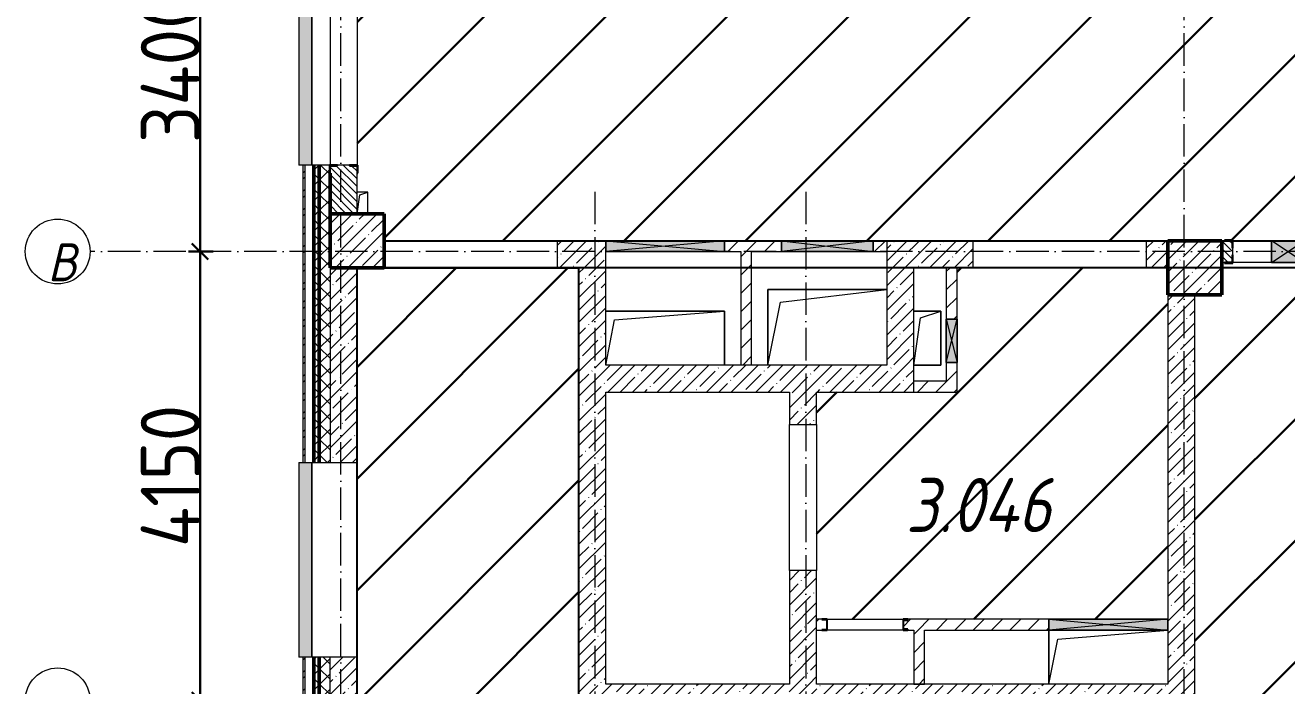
# Model space of a CAD drawing. Header units: millimetres. Extents: x 35697 to 388678, y -91946 to 171347.
# Drawn here: x 278502 to 290171, y -84897 to -78789 of the extents above; entities that cross this region are included whole.
import ezdxf

# ---------------------------------------------------------------- set-up
doc = ezdxf.new("R2010")
doc.units = ezdxf.units.MM
doc.linetypes.add('50_200_ШТРИХ_1Т_ш5_п1_п1_', pattern=[700, 500, -100, 0, -100])
for name, color, linetype, lineweight in [('2.1) ПГП окна 2.8 м', 5, 'Continuous', 30), ('4) ЛЕстницы', 5, 'Continuous', 30), ('A-____-____-DIMS', 7, 'Continuous', 9), ('A-DETL-GENF-OTLN', 7, 'Continuous', 9), ('A-FLOR-____-OTLN', 7, 'Continuous', 9), ('A-GENM-____-MCUT', 7, 'Continuous', 25), ('A-GENM-____-OTLN', 7, 'Continuous', 9), ('A-GENM-____-OTLN-1', 7, 'Continuous', 25), ('A-GLAZ-____-OTLN', 7, 'Continuous', 9), ('A-WALL-____-MCUT-1', 7, 'Continuous', 9), ('A-WALL-____-MCUT-2', 7, 'Continuous', 50), ('A-WALL-____-MCUT-3', 7, 'Continuous', 9), ('A-WALL-____-OTLN', 7, 'Continuous', 9), ('A-WALL-____-PATT-1', 7, 'Continuous', 9), ('A-WALL-FNSH-MCUT-1', 7, 'Continuous', 9), ('I-WALL-____-OTLN', 7, 'Continuous', 9), ('S-COLS-____-MCUT', 7, 'Continuous', 50), ('S-COLS-____-OTLN', 7, 'Continuous', 9), ('S-GRID-____-IDEN', 7, 'Continuous', 9), ('S-GRID-____-OTLN-1', 7, '50_200_ШТРИХ_1Т_ш5_п1_п1_', 9), ('Марки помещений', 7, 'Continuous', 9), ('стяжа', 7, 'Continuous', 30)]:
    doc.layers.add(name, color=color, linetype=linetype, lineweight=lineweight)
doc.layers.add('A-GLAZ-____-OTLN-1', color=7, linetype='Continuous', lineweight=9, true_color=0xc0c0c0)
doc.styles.add('ISOCPEUR_I', font='isocpeui.ttf', dxfattribs={"width": 0.9, "height": 2.5})
doc.styles.add('ISOCPEUR_I_2', font='isocpeui.ttf', dxfattribs={"width": 0.85, "height": 2.3})
doc.styles.add('ISOCPEUR_I_9', font='isocpeui.ttf', dxfattribs={"width": 0.9, "height": 250})
doc.styles.add('СПДС', font='isocpeur.ttf', dxfattribs={"width": 0.9})
doc.dimstyles.new('ISO-2_5_0_9К_БОЛЬШОЙ_ОСИ', dxfattribs={"dimscale": 304.8, "dimtxt": 248.995294, "dimasz": 0.492126, "dimexe": 0.393701, "dimexo": 0, "dimgap": 0, "dimtad": 1, "dimdec": 0, "dimzin": 0, "dimdsep": 46, "dimtxsty": 'ISOCPEUR_I_9', "dimblk1": 'OBLIQUE', "dimblk2": 'OBLIQUE', "dimsah": 1, "dimcen": 0.09, "dimdle": 0.393701, "dimazin": 0, "dimtfac": 1, "dimtdec": 4, "dimtix": 1, "dimtmove": 0, "dimatfit": 3, "dimfxl": 1, "dimtvp": 1, "dimtolj": 1, "dimtzin": 0, "dimarcsym": 2})
pattern_1 = [(45, (283770.7, -86863.46), (-114.0493, 114.0493), []), (45, (283884.76, -86863.46), (-114.0493, 114.0493), [201.612, -40.322, 3.353, -36.97])]
pattern_2 = [(135, (283770.707, -86863.456), (-35.35534, -35.35534), [])]
pattern_3 = [(45, (283770.71, -86863.46), (-84.8528, 84.8528), [])]
pattern_4 = [(45, (283770.71, -86863.46), (-70.7107, 70.7107), []), (135, (283770.71, -86863.46), (-70.7107, -70.7107), [])]

# ---------------------------------------------------------------- blocks, each defined once
blk = doc.blocks.new('BSC_Колонна _Прямоугольная - 500х500-V102-АР1_План отверстий 3 этажа в осях 1-64_А-ГГ')
at = {"layer": 'S-COLS-____-OTLN'}
h = blk.add_hatch(dxfattribs=at)
h.set_pattern_fill('FP_125', color=256, style=0, pattern_type=2)
h.set_pattern_definition([(45, (-5550, -5831.04), (-114.0493, 114.0493), []), (45, (-5435.95, -5831.04), (-114.0493, 114.0493), [201.613, -40.323, 3.353, -36.97])])
h.paths.add_polyline_path([(-250, -250), (250, -250), (250, 250), (-250, 250)], flags=0)
at = {"layer": 'S-COLS-____-MCUT'}
for p, q in [((250, 250), (-250, 250)), ((-250, 250), (-250, -250)), ((250, -250), (250, 250)), ((-250, -250), (250, -250))]:
    blk.add_line(p, q, dxfattribs=at)
blk = doc.blocks.new('BSC_Колонна _Прямоугольная - 500х500-V157-АР1_План отверстий 3 этажа в осях 1-64_А-ГГ')
at = {"layer": 'S-COLS-____-OTLN'}
h = blk.add_hatch(dxfattribs=at)
h.set_pattern_fill('FP_180', color=256, style=0, pattern_type=2)
h.set_pattern_definition([(45, (2200, -6081.04), (-114.0493, 114.0493), []), (45, (2314.05, -6081.04), (-114.0493, 114.0493), [201.612, -40.322, 3.353, -36.97])])
h.paths.add_polyline_path([(-250, -250), (250, -250), (250, 250), (-250, 250)], flags=0)
at = {"layer": 'S-COLS-____-MCUT'}
for p, q in [((250, 250), (-250, 250)), ((-250, 250), (-250, -250)), ((250, -250), (250, 250)), ((-250, -250), (250, -250))]:
    blk.add_line(p, q, dxfattribs=at)
blk = doc.blocks.new('Фахверк_СКБ_Уголок - 250_2700-27497298-АР1_План отверстий 3 этажа в осях 1-64_А-ГГ')
at = {"layer": 'A-GENM-____-MCUT'}
for p, q in [((200, 181), (125, 181)), ((125, 181), (125, 106)), ((131, 106), (131, 175)), ((131, 175), (200, 175)), ((200, 175), (200, 181)), ((125, 106), (131, 106)), ((131, -6), (125, -6)), ((125, -6), (125, -81)), ((125, -81), (200, -81)), ((131, -75), (131, -6)), ((200, -75), (131, -75)), ((200, -81), (200, -75))]:
    blk.add_line(p, q, dxfattribs=at)
blk = doc.blocks.new('154_Фахверк_СКБ_Швеллер - Тип_100_3960_зеркало-28515619-АР1_План отверстий 3 этажа в осях 1-64_А-ГГ')
at = {"layer": 'A-GENM-____-MCUT'}
for p, q in [((175, 50), (125, 50)), ((125, 50), (125, -50)), ((128, 47), (175, 47)), ((128, -47), (128, 47)), ((175, 47), (175, 50)), ((125, -50), (175, -50)), ((175, -47), (128, -47)), ((175, -50), (175, -47))]:
    blk.add_line(p, q, dxfattribs=at)
blk = doc.blocks.new('154_Стойка_СКБ_Швеллер - СМ-2180_100-28318692-АР1_План отверстий 3 этажа в осях 1-64_А-ГГ')
at = {"layer": 'A-GENM-____-MCUT'}
for p, q in [((171, 50), (125, 50)), ((125, 50), (125, -50)), ((129.5, 42.4), (171, 42.4)), ((129.5, -42.4), (129.5, 42.4)), ((171, 42.4), (171, 50)), ((125, -50), (171, -50)), ((171, -42.4), (129.5, -42.4)), ((171, -50), (171, -42.4))]:
    blk.add_line(p, q, dxfattribs=at)
blk = doc.blocks.new('Фахверк_СКБ_Уголок - 200_3550_зеркало-28264001-АР1_План отверстий 3 этажа в осях 1-64_А-ГГ')
at = {"layer": 'A-GENM-____-MCUT'}
for p, q in [((200, 156), (125, 156)), ((125, 156), (125, 81)), ((131, 81), (131, 150)), ((131, 150), (200, 150)), ((200, 150), (200, 156)), ((125, 81), (131, 81)), ((131, 19), (125, 19)), ((125, 19), (125, -56)), ((131, -50), (131, 19)), ((125, -56), (200, -56)), ((200, -50), (131, -50)), ((200, -56), (200, -50))]:
    blk.add_line(p, q, dxfattribs=at)
blk = doc.blocks.new('AR_Отверстие прямоугольное _в плите_ - AR_Отверстие прямоугольное _в плите_-V175-АР1_План отверстий 3 этажа в осях 1-64_А-ГГ')
at = {"layer": 'A-GENM-____-OTLN'}
for p, q in [((50, 100), (-50, 100)), ((-50, -100), (-25, 75)), ((-25, 75), (50, 100)), ((50, -100), (50, 100))]:
    blk.add_line(p, q, dxfattribs=at)
blk = doc.blocks.new('AR_Отверстие прямоугольное _в плите_ - AR_Отверстие прямоугольное _в плите_-V171-АР1_План отверстий 3 этажа в осях 1-64_А-ГГ')
at = {"layer": 'A-GENM-____-OTLN'}
for p, q in [((125, 250), (-125, 250)), ((-63, 188), (125, 250)), ((125, -250), (125, 250)), ((-125, -250), (-63, 188)), ((-125, -250), (125, -250))]:
    blk.add_line(p, q, dxfattribs=at)
blk = doc.blocks.new('AR_Отверстие прямоугольное _в плите_ - AR_Отверстие прямоугольное _в плите_-30552744-АР1_План отверстий 3 этажа в осях 1-64_А-ГГ')
at = {"layer": 'A-GENM-____-OTLN'}
for p, q in [((550, 350), (-550, 350)), ((-550, 350), (-550, -350)), ((-433, 233), (550, 350)), ((-550, -350), (-433, 233))]:
    blk.add_line(p, q, dxfattribs=at)
blk = doc.blocks.new('AR_Отверстие прямоугольное _в плите_ - AR_Отверстие прямоугольное _в плите_-30552508-АР1_План отверстий 3 этажа в осях 1-64_А-ГГ')
at = {"layer": 'A-GENM-____-OTLN'}
for p, q in [((550, 250), (-550, 250)), ((-467, 167), (550, 250)), ((550, -250), (550, 250)), ((-550, -250), (-467, 167))]:
    blk.add_line(p, q, dxfattribs=at)
blk = doc.blocks.new('AR_Отверстие прямоугольное _в плите_ - AR_Отверстие прямоугольное _в плите_-V211-АР1_План отверстий 3 этажа в осях 1-64_А-ГГ')
at = {"layer": 'A-GENM-____-OTLN'}
for p, q in [((-550, 250), (-550, -250)), ((-467, 167), (550, 250)), ((-550, -250), (-467, 167))]:
    blk.add_line(p, q, dxfattribs=at)
blk = doc.blocks.new('Отлив_СКБ - Отлив витража_120_НВФ-V216-АР1_План отверстий 3 этажа в осях 1-64_А-ГГ')
at = {"layer": 'A-GLAZ-____-OTLN-1'}
for points in [[(0, 2), (1800, 2), (1800, 120), (0, 120), (0, 63)], [(0, 0), (1800, 0), (1800, 2), (0, 2)]]:
    blk.add_hatch(color=256, dxfattribs=at).paths.add_polyline_path(points, flags=0)
at = {"layer": 'A-GLAZ-____-OTLN'}
for p, q in [((0, 83), (0, 120)), ((1800, 120), (0, 120)), ((1800, 120), (1800, 83)), ((0, 2), (1800, 2)), ((1800, 0), (0, 0))]:
    blk.add_line(p, q, dxfattribs=at)
blk = doc.blocks.new('AR_Отверстие прямоугольное _в стене__БезПР - AR_Отверстие прямоугольное _в стене__БезПР-36428349-АР1_План отверстий 3 этажа в осях 1-64_А-ГГ')
at = {"layer": 'A-GLAZ-____-OTLN'}
blk.add_hatch(color=256, dxfattribs=at).paths.add_polyline_path([(-150, 100), (-150, -100), (150, -100), (150, 100)], flags=0)
at = {"layer": 'A-DETL-GENF-OTLN'}
for p, q in [((-150, -100), (-150, 100)), ((-150, 100), (150, 100)), ((150, 100), (-150, -100)), ((-150, 100), (150, -100)), ((150, 100), (-150, 100)), ((-150, 100), (-150, -100)), ((150, 100), (150, -100)), ((150, -100), (150, 100)), ((150, -100), (-150, -100)), ((-150, -100), (150, -100))]:
    blk.add_line(p, q, dxfattribs=at)
at = {"layer": 'A-GLAZ-____-OTLN'}
blk.add_line((150, 100), (-150, 100), dxfattribs=at)
blk = doc.blocks.new('AR_Отверстие прямоугольное _в стене_ - AR_Отверстие прямоугольное _в стене__ОВ-36990253-АР1_План отверстий 3 этажа в осях 1-64_А-ГГ')
at = {"layer": 'A-GLAZ-____-OTLN'}
blk.add_hatch(color=256, dxfattribs=at).paths.add_polyline_path([(550, -50), (550, 50), (-550, 50), (-550, -50)], flags=0)
at = {"layer": 'A-DETL-GENF-OTLN'}
for p, q in [((-550, -50), (-550, 50)), ((-550, 50), (550, 50)), ((550, 50), (-550, -50)), ((-550, 50), (550, -50)), ((550, 50), (-550, 50)), ((-550, 50), (-550, -50)), ((550, 50), (550, -50)), ((550, -50), (550, 50)), ((550, -50), (-550, -50)), ((-550, -50), (550, -50))]:
    blk.add_line(p, q, dxfattribs=at)
blk = doc.blocks.new('AR_Отверстие прямоугольное _в стене_ - AR_Отверстие прямоугольное _в стене__ОВ-36989221-АР1_План отверстий 3 этажа в осях 1-64_А-ГГ')
at = {"layer": 'A-GLAZ-____-OTLN'}
blk.add_hatch(color=256, dxfattribs=at).paths.add_polyline_path([(-200, -50), (200, -50), (200, 50), (-200, 50)], flags=0)
at = {"layer": 'A-DETL-GENF-OTLN'}
for p, q in [((-200, -50), (-200, 50)), ((-200, 50), (200, 50)), ((200, 50), (-200, -50)), ((-200, 50), (200, -50)), ((200, 50), (-200, 50)), ((-200, 50), (-200, -50)), ((200, 50), (200, -50)), ((200, -50), (200, 50)), ((200, -50), (-200, -50)), ((-200, -50), (200, -50))]:
    blk.add_line(p, q, dxfattribs=at)
blk = doc.blocks.new('AR_Отверстие прямоугольное _в стене__БезПР - AR_Отверстие прямоугольное _в стене__БезПР-36899555-АР1_План отверстий 3 этажа в осях 1-64_А-ГГ')
at = {"layer": 'A-GLAZ-____-OTLN'}
blk.add_hatch(color=256, dxfattribs=at).paths.add_polyline_path([(-425, -50), (425, -50), (425, 50), (-425, 50)], flags=0)
at = {"layer": 'A-DETL-GENF-OTLN'}
for p, q in [((-425, -50), (-425, 50)), ((-425, 50), (425, 50)), ((425, 50), (-425, -50)), ((-425, 50), (425, -50)), ((425, 50), (-425, 50)), ((-425, 50), (-425, -50)), ((425, 50), (425, -50)), ((425, -50), (425, 50)), ((425, -50), (-425, -50)), ((-425, -50), (425, -50))]:
    blk.add_line(p, q, dxfattribs=at)
at = {"layer": 'A-GLAZ-____-OTLN'}
blk.add_line((425, 50), (-425, 50), dxfattribs=at)
blk = doc.blocks.new('AR_Отверстие прямоугольное _в стене_ - AR_Отверстие прямоугольное _в стене__ОВ-36916333-АР1_План отверстий 3 этажа в осях 1-64_А-ГГ')
at = {"layer": 'A-GLAZ-____-OTLN'}
blk.add_hatch(color=256, dxfattribs=at).paths.add_polyline_path([(-90, -50), (550, -50), (550, 50), (-550, 50), (-550, -50)], flags=0)
at = {"layer": 'A-DETL-GENF-OTLN'}
for p, q in [((-550, -50), (-550, 50)), ((-550, 50), (550, 50)), ((550, 50), (-550, -50)), ((-550, 50), (550, -50)), ((550, 50), (-550, 50)), ((-550, 50), (-550, -50)), ((550, 50), (550, -50)), ((550, -50), (550, 50)), ((550, -50), (-550, -50)), ((-550, -50), (550, -50))]:
    blk.add_line(p, q, dxfattribs=at)
blk = doc.blocks.new('Ось сетки - Круг_Ø6_00__ISO-2_5_0_9K_-25732049-АР1_План отверстий 3 этажа в осях 1-64_А-ГГ')
at = {"layer": 'S-GRID-____-IDEN'}
blk.add_circle((0, 0), 3, dxfattribs=at)
blk = doc.blocks.new('_Oblique')
at = {"color": 0, "linetype": 'ByBlock', "lineweight": -2}
blk.add_line((-0.5, -0.5), (0.5, 0.5), dxfattribs=at)
blk = doc.blocks.new('*D2146')
at = {"layer": 'A-____-____-DIMS', "color": 0, "lineweight": -2, "transparency": 16777216}
for p, q in [((280119, -85152), (280119, -80762)), ((280013, -80882), (280239, -80882)), ((280013, -85032), (280239, -85032))]:
    blk.add_line(p, q, dxfattribs=at)
at = {"layer": 'Defpoints', "color": 0, "transparency": 16777216}
for p in [(280013, -80882), (280119, -80882), (280013, -85032)]:
    blk.add_point(p, dxfattribs=at)
at = {"layer": 'A-____-____-DIMS', "color": 0, "lineweight": -2, "transparency": 16777216, "xscale": 150, "yscale": 150, "zscale": 150}
for p, rotation in [((280119, -80882), 90), ((280119, -85032), 270)]:
    blk.add_blockref('_Oblique', p, dxfattribs=dict(at, rotation=rotation))
at = {"layer": 'A-____-____-DIMS', "color": 0, "transparency": 16777216, "insert": (279845, -82957), "char_height": 548.6, "attachment_point": 5, "rotation": 90, "style": 'СПДС'}
blk.add_mtext('\\A1;4150', dxfattribs=at)
blk = doc.blocks.new('*D2147')
at = {"layer": 'A-____-____-DIMS', "color": 0, "lineweight": -2, "transparency": 16777216}
for p, q in [((280119, -81002), (280119, -77362)), ((280013, -77482), (280239, -77482)), ((280013, -80882), (280239, -80882))]:
    blk.add_line(p, q, dxfattribs=at)
at = {"layer": 'Defpoints', "color": 0, "transparency": 16777216}
for p in [(280013, -77482), (280119, -77482), (280013, -80882)]:
    blk.add_point(p, dxfattribs=at)
at = {"layer": 'A-____-____-DIMS', "color": 0, "lineweight": -2, "transparency": 16777216, "xscale": 150, "yscale": 150, "zscale": 150}
for p, rotation in [((280119, -77482), 90), ((280119, -80882), 270)]:
    blk.add_blockref('_Oblique', p, dxfattribs=dict(at, rotation=rotation))
at = {"layer": 'A-____-____-DIMS', "color": 0, "transparency": 16777216, "insert": (279845, -79182), "char_height": 548.6, "attachment_point": 5, "rotation": 90, "style": 'СПДС'}
blk.add_mtext('\\A1;3400', dxfattribs=at)
blk = doc.blocks.new('3эт')
at = {"layer": 'S-GRID-____-OTLN-1', "color": 251, "ltscale": 0.6, "true_color": 0x636466}
for p, q in [((281420.7, -91346.1), (281420.7, -36982.5)), ((289220.7, -91346.1), (289220.7, -36982.5)), ((283770.7, -80328.4), (283770.7, -91346.1)), ((285720.7, -80328.4), (285720.7, -91346.1)), ((374089.5, -80882.4), (279101.9, -80882.4))]:
    blk.add_line(p, q, dxfattribs=at)
at = {"layer": 'S-GRID-____-IDEN', "insert": (278709.1, -80806.3), "char_height": 350, "width": 223.671, "attachment_point": 1, "style": 'ISOCPEUR_I'}
blk.add_mtext('\\fISOCPEUR|b0|i1|c204|p34|;\\W.9;В', dxfattribs=at)
at = {"layer": 'A-____-____-DIMS'}
for base, p1, p2, override, picture, middle in [((280119.3, -77482.4), (280013.2, -80882.4), (280013.2, -77482.4), {"dimtxt": 1.8, "dimpost": '<>', "dimtxsty": 'СПДС', "dimfxl": 3400}, '*D2147', (279845, -79182.4)), ((280119.3, -80882.4), (280013.2, -85032.4), (280013.2, -80882.4), {"dimtxt": 1.8, "dimpost": '<>', "dimtxsty": 'СПДС', "dimfxl": 4150}, '*D2146', (279845, -82957.4))]:
    dim = blk.add_linear_dim(base=base, p1=p1, p2=p2, angle=90, dimstyle='ISO-2_5_0_9К_БОЛЬШОЙ_ОСИ', override=override, dxfattribs=at)
    dim.commit()
    dim.dimension.update_dxf_attribs({"geometry": picture, "text_midpoint": middle})

msp = doc.modelspace()

# ---------------------------------------------------------------- hatches: boundary and pattern name
at = {"layer": '2.1) ПГП окна 2.8 м'}
h = msp.add_hatch(dxfattribs=at)
h.set_pattern_fill('ANSI31', color=5, scale=250)
h.paths.add_polyline_path([(322071, -77882), (321571, -77882), (321571, -77632), (319771, -77632), (319771, -77638), (319696, -77638), (319271, -77634), (319271, -77732), (319071, -77732), (319071, -77882), (318571, -77882), (318571, -77632), (316771, -77632), (316771, -77638), (316696, -77638), (315646, -77632), (315646, -77638), (315571, -77638), (313771, -77632), (313771, -77638), (313696, -77638), (313071, -77632), (313071, -77882), (312571, -77882), (312571, -77632), (310771, -77632), (310771, -77638), (310696, -77638), (310271, -77634), (310271, -77732), (310071, -77732), (310071, -77882), (309571, -77882), (309571, -77632), (302521, -77632), (301371, -77632), (301371, -77382), (298806, -77382, -0.683489), (298713, -77382), (293371, -77382), (293371, -77632), (289371, -77632), (281821, -77632), (281821, -77882), (281571, -77882), (281571, -78207), (281577, -78207), (281577, -78282), (281571, -80082), (281577, -80082), (281577, -80157), (281574, -80332), (281671, -80332), (281671, -80532), (281821, -80532), (281821, -80782), (289596, -80782), (289596, -80776), (289671, -80776), (290821, -80777), (290821, -80776), (290896, -80776), (292346, -80777), (292346, -80776), (292421, -80776), (293571, -80777), (293571, -80776), (293646, -80776), (294696, -80777), (294696, -80776), (294771, -80776), (295771, -80777), (295771, -80776), (295846, -80776), (296446, -80776), (296446, -80776), (296521, -80776), (297671, -80777), (297671, -80776), (297746, -80776), (302771, -80777), (302771, -80776), (302846, -80776), (307396, -80777), (307396, -80776), (307471, -80776), (309171, -80777), (309171, -80776), (309246, -80776), (313096, -80777), (313096, -80776), (313249, -80776), (313261, -80782), (313661, -80782), (313871, -80782), (313871, -80776), (313946, -80776), (314096, -80776), (314096, -80776), (314171, -80776), (314871, -80777), (314871, -80776), (314946, -80776), (316746, -80777), (316746, -80776), (316821, -80776), (317971, -80777), (317971, -80776), (318046, -80776), (322071, -80777)])
h.paths.add_polyline_path([(355621, -77882), (355121, -77882), (355121, -77632), (352621, -77632), (352621, -77882), (352121, -77882), (352121, -77732), (351921, -77732), (351946, -77657), (352121, -77632), (352121, -77382), (351777, -77382), (351777, -77451), (351771, -77563), (351771, -77382), (346621, -77382), (346621, -77661), (346821, -77632), (346821, -77732), (346621, -77732), (346621, -77882), (346121, -77882), (346121, -77732), (345921, -77732), (345921, -77632), (343971, -77632), (343971, -77638), (343896, -77638), (343621, -77632), (343621, -77882), (343121, -77882), (343121, -77632), (342846, -77632), (342846, -77638), (342771, -77638), (342771, -77632), (340971, -77632), (340971, -77638), (340896, -77638), (339846, -77632), (339846, -77638), (339771, -77638), (337971, -77632), (337971, -77638), (337821, -77638), (337821, -77732), (337621, -77732), (337621, -77882), (337121, -77882), (337121, -77732), (336921, -77732), (336946, -77657), (337121, -77632), (337121, -77382), (336777, -77382), (336777, -77451), (336771, -77563), (336771, -77382), (334971, -77382), (334971, -77451), (334971, -77563), (334971, -77638), (334896, -77638), (334621, -77632), (334621, -77882), (334121, -77882), (334121, -77732), (333921, -77732), (333946, -77657), (334121, -77632), (334121, -77382), (333777, -77382), (333777, -77451), (333771, -77563), (333771, -77382), (331971, -77382), (331971, -77451), (331971, -77563), (331971, -77638), (331896, -77638), (330846, -77632), (330846, -77638), (330771, -77638), (330771, -77632), (328971, -77632), (328971, -77638), (328821, -77638), (328821, -77732), (328621, -77732), (328621, -77882), (328121, -77882), (328121, -77732), (327921, -77732), (327946, -77657), (328121, -77632), (328121, -77382), (327777, -77382), (327777, -77451), (327771, -77563), (327771, -77382), (325971, -77382), (325971, -77451), (325971, -77563), (325971, -77638), (325896, -77638), (325621, -77632), (325621, -77882), (325121, -77882), (325121, -77732), (324921, -77732), (324946, -77657), (325121, -77632), (325121, -77382), (324777, -77382), (324777, -77451), (324771, -77563), (324771, -77382), (322971, -77382), (322971, -77451), (322971, -77563), (322971, -77638), (322896, -77638), (322621, -77632), (322621, -77882), (322121, -77882), (322121, -80782), (326146, -80782), (326146, -80776), (326221, -80776), (327921, -80777), (327921, -80776), (327996, -80776), (329321, -80777), (329321, -80776), (329396, -80776), (329496, -80776), (329496, -80776), (329571, -80776), (331371, -80777), (331371, -80776), (331446, -80776), (337946, -80777), (337946, -80776), (338021, -80776), (339721, -80777), (339721, -80776), (339796, -80776), (340446, -80777), (340446, -80776), (340521, -80776), (341421, -80777), (341421, -80776), (341496, -80776), (346946, -80777), (346946, -80776), (347021, -80776), (348721, -80777), (348721, -80776), (348796, -80776), (352746, -80777), (352746, -80776), (352821, -80776), (353721, -80777), (353721, -80776), (353796, -80776), (355621, -80777)])
h.paths.add_polyline_path([(324777, -77632), (324846, -77632), (324846, -77638), (324777, -77638)], flags=16)
h.paths.add_polyline_path([(327777, -77632), (327846, -77632), (327846, -77638), (327777, -77638)], flags=16)
h.paths.add_polyline_path([(333777, -77632), (333846, -77632), (333846, -77638), (333777, -77638)], flags=16)
h.paths.add_polyline_path([(336777, -77632), (336846, -77632), (336846, -77638), (336777, -77638)], flags=16)
h.paths.add_polyline_path([(351777, -77632), (351846, -77632), (351846, -77638), (351777, -77638)], flags=16)
h.paths.add_polyline_path([(372821, -77882), (370566, -77882), (370566, -77888), (370491, -77888), (370491, -77882), (369341, -77882), (369341, -77888), (369266, -77888), (363996, -77882), (363996, -77888), (363921, -77888), (362771, -77882), (362771, -77888), (362696, -77888), (361771, -77882), (361271, -77882), (360196, -77882), (360196, -77888), (360121, -77888), (360121, -77882), (358971, -77882), (358971, -77888), (358896, -77888), (358771, -77882), (358271, -77882), (358271, -77632), (356171, -77632), (356171, -77882), (355671, -77882), (355671, -80782), (356171, -80782), (356496, -80782), (356496, -80776), (356571, -80776), (358271, -80777), (358271, -80776), (358346, -80776), (361996, -80778), (361996, -80776), (362071, -80776), (362771, -80777), (362771, -80776), (362846, -80776), (362996, -80777), (362996, -80776), (363071, -80776), (363771, -80777), (363771, -80776), (363846, -80776), (363996, -80777), (363996, -80776), (364071, -80776), (372771, -80782), (372821, -80782), (372821, -80082)])
h.paths.add_polyline_path([(301397, -79889), (303031, -79889), (303031, -78689), (301397, -78689)], flags=24)
h.paths.add_polyline_path([(340248, -79908), (341925, -79908), (341925, -78708), (340248, -78708)], flags=24)
h = msp.add_hatch(dxfattribs=at)
h.set_pattern_fill('ANSI31', color=5, scale=250)
h.paths.add_polyline_path([(289071, -81282), (289071, -81032), (287121, -81032), (287121, -81507), (287121, -81907), (287121, -82182), (286721, -82182), (285821, -82182), (285821, -82482), (285821, -83832), (285821, -84282), (285871, -84282), (285921, -84282), (286621, -84282), (286667, -84282), (287971, -84282), (289071, -84282)])
h.paths.add_polyline_path([(286472, -83801), (288149, -83801), (288149, -82601), (286472, -82601)], flags=24)
h = msp.add_hatch(dxfattribs=at)
h.set_pattern_fill('ANSI31', color=5, scale=250)
h.paths.add_polyline_path([(298065, -84108), (298071, -83932), (297671, -83932), (297621, -83932), (297621, -83832), (297671, -83832), (298071, -83832), (298071, -81906), (298065, -81906), (298065, -81558), (298070, -81032), (296421, -81032), (296421, -83682), (296421, -83932), (294271, -83932), (294271, -85882), (294271, -86282), (294271, -86332), (294271, -88282), (294671, -88282), (294671, -88532), (296496, -88532), (296496, -88526), (296571, -88526), (296571, -88532), (297571, -88532), (297571, -88526), (297646, -88526), (297971, -88530), (297971, -88432), (298071, -88432), (298071, -86382), (298071, -86332), (298071, -84656), (298065, -84656)])
h.paths.add_polyline_path([(291221, -81382), (291221, -81082), (291221, -81032), (289571, -81032), (289571, -81282), (289321, -81282), (289321, -88282), (289571, -88282), (289571, -88432), (289771, -88432), (289771, -88532), (290096, -88532), (290096, -88526), (290171, -88526), (290171, -88532), (291171, -88532), (291171, -88526), (291246, -88526), (293671, -88531), (293671, -88282), (293671, -87882), (293671, -86332), (293671, -86282), (293671, -84482), (293671, -84082), (293671, -84032), (293671, -83932), (291521, -83932), (290571, -83932), (290521, -83932), (290521, -83832), (290571, -83832), (291221, -83832)])
h.paths.add_polyline_path([(294071, -81032), (291671, -81032), (291671, -83332), (292321, -83332), (292821, -83332), (294071, -83332)])
h.paths.add_polyline_path([(295161, -87394), (296863, -87394), (296863, -86194), (295161, -86194)], flags=24)
h.paths.add_polyline_path([(291348, -85138), (293003, -85138), (293003, -83938), (291348, -83938)], flags=24)
h.paths.add_polyline_path([(290031, -87602), (291733, -87602), (291733, -86402), (290031, -86402)], flags=24)
h.paths.add_polyline_path([(291780, -82763), (293480, -82763), (293480, -81563), (291780, -81563)], flags=24)
at = {"layer": '4) ЛЕстницы'}
h = msp.add_hatch(dxfattribs=at)
h.set_pattern_fill('ANSI31', color=256, scale=230)
h.paths.add_polyline_path([(281571, -81032), (283621, -81032), (283621, -88532), (281571, -88532)])
at = {"layer": 'A-WALL-____-PATT-1'}
h = msp.add_hatch(dxfattribs=at)
h.set_pattern_fill('FP_1', color=256, style=0, pattern_type=2)
h.set_pattern_definition(pattern_4)
h.paths.add_polyline_path([(281171, -88932), (281221, -88932), (281221, -84632), (281171, -84632), (281171, -86129)], flags=0)
h.paths.add_polyline_path([(281221, -82832), (281221, -80082), (281171, -80082), (281171, -82832)], flags=0)
h.paths.add_polyline_path([(281171, -78282), (281221, -78282), (281221, -77347), (281171, -77347), (281171, -77529)], flags=0)
h = msp.add_hatch(dxfattribs=at)
h.set_pattern_fill('FP_1', color=256, style=0, pattern_type=2)
h.set_pattern_definition(pattern_4)
h.paths.add_polyline_path([(281221, -88882), (281321, -88882), (281321, -84632), (281221, -84632), (281221, -86129)], flags=0)
h.paths.add_polyline_path([(281321, -82832), (281321, -80157), (281315, -80157), (281315, -80082), (281221, -80082), (281221, -82832)], flags=0)
h.paths.add_polyline_path([(281315, -78282), (281315, -78207), (281321, -78207), (281321, -77347), (281221, -77347), (281221, -78282)], flags=0)
h = msp.add_hatch(dxfattribs=at)
h.set_pattern_fill('FP_3', color=256, style=0, pattern_type=2)
h.set_pattern_definition([(45, (283770.71, -86863.46), (-85.5366, 85.5366), []), (45, (283827.73, -86863.46), (-85.5366, 85.5366), [])])
h.paths.add_polyline_path([(281071, -89032), (281091, -89032), (281091, -84632), (281071, -84632), (281071, -86129)], flags=0)
h.paths.add_polyline_path([(281071, -82832), (281091, -82832), (281091, -80082), (281071, -80082), (281071, -82689)], flags=0)
h.paths.add_polyline_path([(281091, -78282), (281091, -77367), (281071, -77367), (281071, -78282)], flags=0)
h = msp.add_hatch(dxfattribs=at)
h.set_pattern_fill('FP_6', color=256, style=0, pattern_type=2)
h.set_pattern_definition(pattern_2)
h.paths.add_polyline_path([(281390, -80532), (281571, -80532), (281571, -80088), (281502, -80088), (281502, -80082), (281390, -80082), (281390, -80088), (281321, -80088), (281321, -80532)], flags=0)
h.paths.add_polyline_path([(281502, -78282), (281502, -78276), (281571, -78276), (281571, -77882), (281321, -77882), (281321, -78276), (281390, -78276), (281390, -78282)], flags=0)
h = msp.add_hatch(dxfattribs=at)
h.set_pattern_fill('FP_38', color=256, style=0, pattern_type=2)
h.set_pattern_definition(pattern_1)
h.paths.add_polyline_path([(283421, -81032), (283871, -81032), (283871, -80782), (283421, -80782)], flags=0)
h = msp.add_hatch(dxfattribs=at)
h.set_pattern_fill('FP_4', color=256, style=0, pattern_type=2)
h.set_pattern_definition(pattern_3)
h.paths.add_polyline_path([(286471, -80882), (286471, -80782), (286346, -80782), (286346, -80882)], flags=0)
h.paths.add_polyline_path([(284971, -80882), (285496, -80882), (285496, -80782), (284971, -80782), (284971, -80870)], flags=0)
h = msp.add_hatch(dxfattribs=at)
h.set_pattern_fill('FP_38', color=256, style=0, pattern_type=2)
h.set_pattern_definition(pattern_1)
h.paths.add_polyline_path([(286721, -81932), (286721, -80782), (286471, -80782), (286471, -81932)], flags=0)
h = msp.add_hatch(dxfattribs=at)
h.set_pattern_fill('FP_38', color=256, style=0, pattern_type=2)
h.set_pattern_definition(pattern_1)
h.paths.add_polyline_path([(289071, -81032), (289071, -80782), (288871, -80782), (288871, -81032)], flags=0)
h.paths.add_polyline_path([(286721, -81032), (287271, -81032), (287271, -80782), (286721, -80782)], flags=0)
h = msp.add_hatch(dxfattribs=at)
h.set_pattern_fill('FP_6', color=256, style=0, pattern_type=2)
h.set_pattern_definition(pattern_2)
h.paths.add_polyline_path([(293577, -80982), (294171, -80982), (294171, -80782), (293577, -80782), (293577, -80851), (293571, -80851), (293571, -80913), (293577, -80913)], flags=0)
h.paths.add_polyline_path([(290827, -80982), (292415, -80982), (292415, -80913), (292421, -80913), (292421, -80851), (292415, -80851), (292415, -80782), (290827, -80782), (290827, -80851), (290821, -80851), (290821, -80913), (290827, -80913), (290827, -80982)], flags=0)
h.paths.add_polyline_path([(289571, -80982), (289665, -80982), (289665, -80913), (289671, -80913), (289671, -80851), (289665, -80851), (289665, -80782), (289571, -80782), (289571, -80888)], flags=0)
h = msp.add_hatch(dxfattribs=at)
h.set_pattern_fill('FP_4', color=256, style=0, pattern_type=2)
h.set_pattern_definition(pattern_3)
h.paths.add_polyline_path([(285221, -81932), (285221, -80882), (285121, -80882), (285121, -81932)], flags=0)
h = msp.add_hatch(dxfattribs=at)
h.set_pattern_fill('FP_38', color=256, style=0, pattern_type=2)
h.set_pattern_definition(pattern_1)
h.paths.add_polyline_path([(281321, -88782), (281571, -88782), (281571, -84632), (281321, -84632), (281321, -86129)], flags=0)
h.paths.add_polyline_path([(281321, -82832), (281571, -82832), (281571, -81032), (281321, -81032), (281321, -82689)], flags=0)
h = msp.add_hatch(dxfattribs=at)
h.set_pattern_fill('FP_38', color=256, style=0, pattern_type=2)
h.set_pattern_definition(pattern_1)
h.paths.add_polyline_path([(283757, -85132), (283871, -85132), (283871, -81032), (283621, -81032), (283621, -85132)], flags=0)
h = msp.add_hatch(dxfattribs=at)
h.set_pattern_fill('FP_4', color=256, style=0, pattern_type=2)
h.set_pattern_definition(pattern_3)
h.paths.add_polyline_path([(287121, -82182), (287121, -81907), (287021, -81907), (287021, -82182)], flags=0)
h.paths.add_polyline_path([(287121, -81507), (287121, -81032), (287021, -81032), (287021, -81507), (287075, -81507)], flags=0)
h = msp.add_hatch(dxfattribs=at)
h.set_pattern_fill('FP_38', color=256, style=0, pattern_type=2)
h.set_pattern_definition(pattern_1)
h.paths.add_polyline_path([(289321, -84882), (289321, -81282), (289071, -81282), (289071, -84882)], flags=0)
h = msp.add_hatch(dxfattribs=at)
h.set_pattern_fill('FP_38', color=256, style=0, pattern_type=2)
h.set_pattern_definition(pattern_1)
h.paths.add_polyline_path([(286721, -82182), (286721, -81932), (283871, -81932), (283871, -82182), (285821, -82182)], flags=0)
h = msp.add_hatch(dxfattribs=at)
h.set_pattern_fill('FP_4', color=256, style=0, pattern_type=2)
h.set_pattern_definition(pattern_3)
h.paths.add_polyline_path([(287021, -82182), (287021, -82082), (286721, -82082), (286721, -82182)], flags=0)
h = msp.add_hatch(dxfattribs=at)
h.set_pattern_fill('FP_38', color=256, style=0, pattern_type=2)
h.set_pattern_definition(pattern_1)
h.paths.add_polyline_path([(285571, -84882), (285821, -84882), (285821, -83832), (285571, -83832), (285571, -84409)], flags=0)
h.paths.add_polyline_path([(285821, -82482), (285821, -82182), (285571, -82182), (285571, -82482)], flags=0)
h = msp.add_hatch(dxfattribs=at)
h.set_pattern_fill('FP_4', color=256, style=0, pattern_type=2)
h.set_pattern_definition(pattern_3)
h.paths.add_polyline_path([(286721, -84382), (287971, -84382), (287971, -84282), (286667, -84282), (286667, -84290), (286625, -84290), (286625, -84375), (286667, -84375), (286667, -84382)], flags=0)
h.paths.add_polyline_path([(285821, -84382), (285871, -84382), (285871, -84379), (285918, -84379), (285918, -84285), (285871, -84285), (285871, -84282), (285821, -84282), (285821, -84379)], flags=0)
h = msp.add_hatch(dxfattribs=at)
h.set_pattern_fill('FP_4', color=256, style=0, pattern_type=2)
h.set_pattern_definition(pattern_3)
h.paths.add_polyline_path([(286821, -84882), (286821, -84382), (286721, -84382), (286721, -84882)], flags=0)
h = msp.add_hatch(dxfattribs=at)
h.set_pattern_fill('FP_38', color=256, style=0, pattern_type=2)
h.set_pattern_definition(pattern_1)
h.paths.add_polyline_path([(289071, -85132), (289321, -85132), (289321, -84882), (283871, -84882), (283871, -85132), (287292, -85132)], flags=0)

# ---------------------------------------------------------------- linework, layer by layer
for points in [[(372771, -81032), (281821, -81032), (281821, -80782), (372771, -80782)], [(281571, -81032), (283621, -81032), (283621, -88532), (281571, -88532)]]:
    msp.add_lwpolyline(points, close=True)
at = {"layer": 'A-FLOR-____-OTLN'}
for p, q in [((285371, -81232), (286471, -81232)), ((285371, -81932), (285371, -81232)), ((283871, -81432), (284971, -81432)), ((284971, -81432), (284971, -81932)), ((286721, -81432), (286971, -81432)), ((286971, -81432), (286971, -81932)), ((286971, -81932), (286721, -81932)), ((287971, -84882), (287971, -84382))]:
    msp.add_line(p, q, dxfattribs=at)
at = {"layer": 'A-WALL-____-MCUT-1'}
for p, q in [((283871, -80782), (283421, -80782)), ((283421, -80782), (283421, -81032)), ((286471, -80782), (286471, -81932)), ((287271, -80782), (286471, -80782)), ((287271, -81032), (287271, -80782)), ((289071, -80782), (288871, -80782)), ((288871, -80782), (288871, -81032)), ((283871, -81932), (283871, -80882)), ((281321, -81032), (281321, -82832)), ((281571, -82832), (281571, -81032)), ((283421, -81032), (283621, -81032)), ((283621, -81032), (283621, -85132)), ((286721, -82182), (286721, -81032)), ((286721, -81032), (287271, -81032)), ((288871, -81032), (289071, -81032)), ((289071, -81282), (289071, -84282)), ((289321, -88282), (289321, -81282)), ((286471, -81932), (283871, -81932)), ((283871, -84882), (283871, -82182)), ((283871, -82182), (285571, -82182)), ((285571, -82182), (285571, -82482)), ((285821, -82182), (286721, -82182)), ((285821, -82482), (285821, -82182)), ((285571, -82482), (285821, -82482)), ((281321, -82832), (281571, -82832)), ((285571, -83832), (285571, -84882)), ((285821, -83832), (285571, -83832)), ((285821, -84882), (285821, -83832)), ((289071, -84382), (289071, -84882)), ((281571, -84632), (281321, -84632)), ((281321, -88782), (281321, -84632)), ((281571, -88532), (281571, -84632)), ((285571, -84882), (283871, -84882)), ((289071, -84882), (285821, -84882))]:
    msp.add_line(p, q, dxfattribs=at)
at = {"layer": 'A-WALL-____-MCUT-2'}
for p, q in [((281171, -82832), (281171, -80082)), ((281221, -82832), (281221, -80082)), ((281321, -80157), (281321, -80532)), ((281171, -88932), (281171, -84632)), ((281221, -88882), (281221, -84632))]:
    msp.add_line(p, q, dxfattribs=at)
at = {"layer": 'A-WALL-____-MCUT-3'}
for p, q in [((281091, -82832), (281091, -80082)), ((281315, -80082), (281091, -80082)), ((281502, -80082), (281390, -80082)), ((281571, -80532), (281571, -80157)), ((289596, -80782), (289571, -80782)), ((289671, -80913), (289671, -80851)), ((289571, -80982), (289596, -80982)), ((281091, -82832), (281321, -82832)), ((281091, -89012), (281091, -84632)), ((281321, -84632), (281091, -84632))]:
    msp.add_line(p, q, dxfattribs=at)
at = {"layer": 'A-WALL-____-OTLN'}
for p, q in [((281321, -78282), (281321, -80082)), ((281571, -78282), (281571, -80082)), ((281821, -80782), (283421, -80782)), ((287271, -80782), (288871, -80782)), ((283421, -81032), (281821, -81032)), ((288871, -81032), (287271, -81032)), ((285571, -83832), (285571, -82482)), ((285821, -82482), (285821, -83832)), ((281571, -82832), (281571, -84632))]:
    msp.add_line(p, q, dxfattribs=at)
at = {"layer": 'A-WALL-FNSH-MCUT-1'}
for p, q in [((281071, -80082), (281071, -82832)), ((281091, -80082), (281071, -80082)), ((285496, -80782), (284971, -80782)), ((286471, -80782), (286346, -80782)), ((284971, -80882), (285121, -80882)), ((285121, -80882), (285121, -81932)), ((285221, -80882), (285496, -80882)), ((285221, -81932), (285221, -80882)), ((286346, -80882), (286471, -80882)), ((287021, -81032), (287021, -81507)), ((287121, -81507), (287121, -81032)), ((287021, -81907), (287021, -82082)), ((287121, -82182), (287121, -81907)), ((287021, -82082), (286721, -82082)), ((286721, -82182), (287121, -82182)), ((281071, -82832), (281091, -82832)), ((285871, -84282), (285821, -84282)), ((287971, -84282), (286667, -84282)), ((285821, -84382), (285871, -84382)), ((286667, -84382), (286721, -84382)), ((286721, -84382), (286721, -84882)), ((286821, -84382), (287971, -84382)), ((286821, -84882), (286821, -84382)), ((281071, -84632), (281071, -89032)), ((281091, -84632), (281071, -84632)), ((286721, -84882), (286821, -84882))]:
    msp.add_line(p, q, dxfattribs=at)
at = {"layer": 'I-WALL-____-OTLN'}
for p, q in [((289671, -80782), (290031, -80782)), ((290031, -80982), (289671, -80982)), ((285921, -84282), (286621, -84282)), ((286621, -84382), (285921, -84382))]:
    msp.add_line(p, q, dxfattribs=at)

# ---------------------------------------------------------------- block references
at = {"layer": 'A-GENM-____-OTLN'}
for name, p in [('AR_Отверстие прямоугольное _в плите_ - AR_Отверстие прямоугольное _в плите_-V175-АР1_План отверстий 3 этажа в осях 1-64_А-ГГ', (281621, -80432)), ('AR_Отверстие прямоугольное _в плите_ - AR_Отверстие прямоугольное _в плите_-30552744-АР1_План отверстий 3 этажа в осях 1-64_А-ГГ', (285921, -81582)), ('AR_Отверстие прямоугольное _в плите_ - AR_Отверстие прямоугольное _в плите_-30552508-АР1_План отверстий 3 этажа в осях 1-64_А-ГГ', (284421, -81682)), ('AR_Отверстие прямоугольное _в плите_ - AR_Отверстие прямоугольное _в плите_-V171-АР1_План отверстий 3 этажа в осях 1-64_А-ГГ', (286846, -81682)), ('AR_Отверстие прямоугольное _в плите_ - AR_Отверстие прямоугольное _в плите_-V211-АР1_План отверстий 3 этажа в осях 1-64_А-ГГ', (288521, -84632))]:
    msp.add_blockref(name, p, dxfattribs=at)
at = {"layer": 'A-GENM-____-OTLN-1'}
for name, p, rotation in [('Фахверк_СКБ_Уголок - 250_2700-27497298-АР1_План отверстий 3 этажа в осях 1-64_А-ГГ', (281396, -79957), 269.9999999999999), ('Фахверк_СКБ_Уголок - 200_3550_зеркало-28264001-АР1_План отверстий 3 этажа в осях 1-64_А-ГГ', (289796, -80832), 180), ('154_Фахверк_СКБ_Швеллер - Тип_100_3960_зеркало-28515619-АР1_План отверстий 3 этажа в осях 1-64_А-ГГ', (286046, -84332), 180)]:
    msp.add_blockref(name, p, dxfattribs=dict(at, rotation=rotation))
msp.add_blockref('154_Стойка_СКБ_Швеллер - СМ-2180_100-28318692-АР1_План отверстий 3 этажа в осях 1-64_А-ГГ', (286496, -84332), dxfattribs=at)
at = {"layer": 'A-GLAZ-____-OTLN'}
for name, p, rotation in [('Отлив_СКБ - Отлив витража_120_НВФ-V216-АР1_План отверстий 3 этажа в осях 1-64_А-ГГ', (281154, -80082), 90), ('AR_Отверстие прямоугольное _в стене__БезПР - AR_Отверстие прямоугольное _в стене__БезПР-36428349-АР1_План отверстий 3 этажа в осях 1-64_А-ГГ', (290181, -80882), 180), ('AR_Отверстие прямоугольное _в стене_ - AR_Отверстие прямоугольное _в стене__ОВ-36989221-АР1_План отверстий 3 этажа в осях 1-64_А-ГГ', (287071, -81707), 89.99999999999993), ('Отлив_СКБ - Отлив витража_120_НВФ-V216-АР1_План отверстий 3 этажа в осях 1-64_А-ГГ', (281154, -84632), 90)]:
    msp.add_blockref(name, p, dxfattribs=dict(at, rotation=rotation))
for name, p in [('AR_Отверстие прямоугольное _в стене_ - AR_Отверстие прямоугольное _в стене__ОВ-36990253-АР1_План отверстий 3 этажа в осях 1-64_А-ГГ', (284421, -80832)), ('AR_Отверстие прямоугольное _в стене__БезПР - AR_Отверстие прямоугольное _в стене__БезПР-36899555-АР1_План отверстий 3 этажа в осях 1-64_А-ГГ', (285921, -80832)), ('AR_Отверстие прямоугольное _в стене_ - AR_Отверстие прямоугольное _в стене__ОВ-36916333-АР1_План отверстий 3 этажа в осях 1-64_А-ГГ', (288521, -84332))]:
    msp.add_blockref(name, p, dxfattribs=at)
at = {"layer": 'S-COLS-____-OTLN'}
for name, p in [('BSC_Колонна _Прямоугольная - 500х500-V157-АР1_План отверстий 3 этажа в осях 1-64_А-ГГ', (281571, -80782)), ('BSC_Колонна _Прямоугольная - 500х500-V102-АР1_План отверстий 3 этажа в осях 1-64_А-ГГ', (289321, -81032))]:
    msp.add_blockref(name, p, dxfattribs=at)
at = {"layer": 'S-GRID-____-IDEN', "xscale": 99.99999999999993, "yscale": 99.99999999999993, "zscale": 99.99999999999993, "rotation": 89.99999999999982}
for p in [(278802, -80882), (278802, -85032)]:
    msp.add_blockref('Ось сетки - Круг_Ø6_00__ISO-2_5_0_9K_-25732049-АР1_План отверстий 3 этажа в осях 1-64_А-ГГ', p, dxfattribs=at)
at = {"layer": 'стяжа'}
msp.add_blockref('3эт', (0, 0), dxfattribs=at)

# ---------------------------------------------------------------- texts
at = {"layer": 'Марки помещений', "insert": (286648, -82976), "char_height": 500, "width": 817.72, "attachment_point": 1, "style": 'ISOCPEUR_I_2'}
msp.add_mtext('3.046', dxfattribs=at)

doc.saveas('drawing.dxf')
